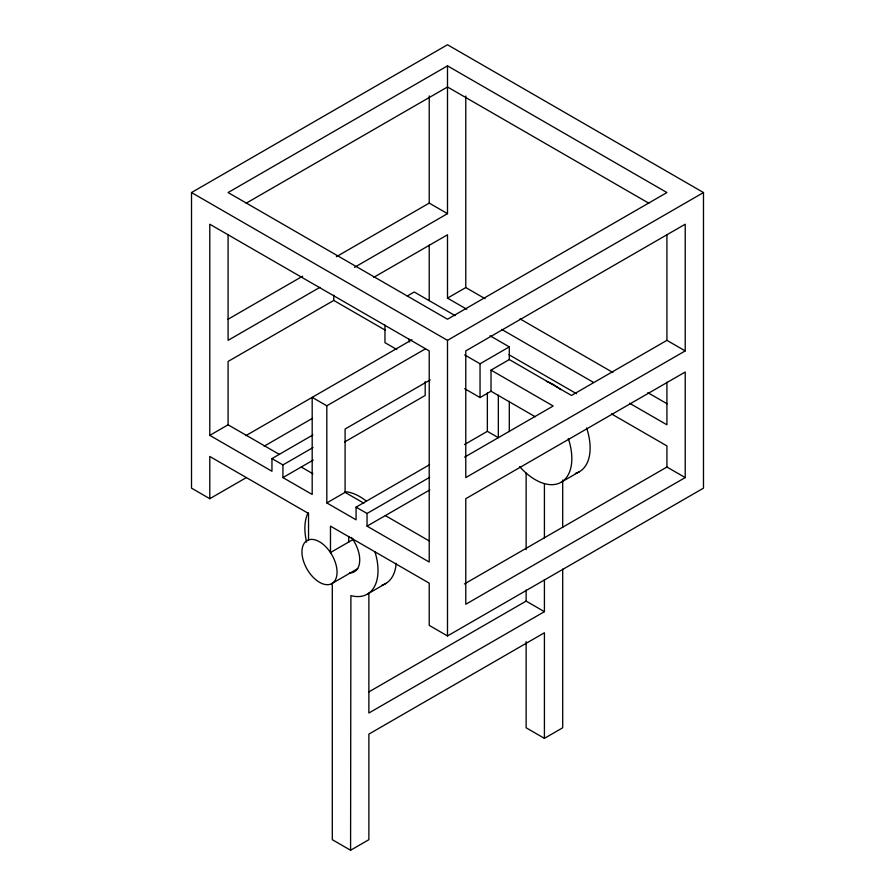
<?xml version="1.0" encoding="UTF-8"?>
<svg xmlns="http://www.w3.org/2000/svg" width="895" height="895" viewBox="0 0 895 895"><rect width="100%" height="100%" fill="white"/><g stroke="black" fill="none" stroke-linecap="round" stroke-linejoin="round"><path stroke-width="1.34" d="M246.013 477.785L209.788 498.705L191.508 488.144L191.508 192.548L447.5 44.75L703.492 192.548L703.492 488.144L447.5 635.942L429.22 625.381L429.22 583.16L330.479 526.148L330.479 552.562L353.38 539.338M447.5 65.861L228.08 192.548L447.5 319.224L666.92 192.548L447.5 65.861L447.5 213.659L354.465 267.37M246.159 203.221L447.5 86.983L648.841 203.221M227.878 319.347L302.622 276.197M336.386 256.697L429.22 203.109L447.5 213.659M319.907 287.329L228.08 340.346L228.08 234.546M385.174 330.121L333.768 300.44L228.08 361.457L228.08 424.801L279.486 454.481M373.797 277.327L447.5 234.781L447.5 298.125L466.787 309.256M407.203 296.044L414.217 291.994L455.141 315.622M429.678 477.315L367.039 513.484L367.039 526.148L429.22 562.038L429.22 350.896L209.788 224.22L209.788 435.362L228.08 424.801M447.5 298.125L465.78 287.563L485.079 298.695M245.957 435.596L411.968 339.742M313.049 447.534L282.932 464.919L282.932 477.583L312.187 494.476L312.187 397.358L326.82 405.793L425.393 348.882M264.249 446.146L312.467 418.301M191.508 192.548L447.5 340.346L703.492 192.548M209.788 435.362L271.957 471.251L271.957 458.587L312.914 434.936M430.226 379.872L345.101 429.018L345.101 492.362L363.829 503.18M282.932 477.583L313.25 460.075M344.553 442.018L425.192 395.456L425.192 381.684M464.662 354.901L480.044 363.784L509.3 346.891L509.3 359.555L571.469 395.456L666.92 340.346L685.212 350.907L685.212 224.22L465.78 350.896L465.78 477.583L685.212 350.907M535.255 416.768L491.019 391.227L491.019 370.116L509.3 359.555M464.662 388.687L480.044 397.559L491.019 391.227M326.82 405.793L326.82 502.923L345.101 492.362M326.82 502.923L356.076 519.816L356.076 507.141L429.544 464.729M464.471 444.558L487.361 431.345L498.336 437.677L498.336 395.221M464.606 457.155L553.188 406.006L491.019 370.116M367.039 526.148L429.868 489.878M331.754 583.629L357.776 568.605M367.722 593.922L386.002 583.361M561.131 482.26L579.412 471.699M464.382 583.965L666.92 467.033L685.212 477.583L685.212 372.018L465.78 498.694L465.78 604.27L685.212 477.583M368.751 691.969L526.126 601.104L544.417 611.665L544.417 579.658M544.417 611.665L368.874 713.013L368.874 593.329M331.396 584.178L332.302 584.972L332.302 839.689L350.583 850.25L368.874 839.689L368.874 734.124L544.417 632.776L544.417 738.341L562.698 727.792L562.698 569.119M520.04 318.889L612.874 372.477M647.835 392.67L667.122 403.802M501.748 329.438L593.385 382.344M629.554 403.22L666.92 424.801L666.92 382.109M490.046 335.77L509.3 346.891M508.986 354.733L576.503 393.71M611.464 413.893L666.92 445.911L666.92 467.033M396.798 349.497L384.962 342.673L384.962 325.098M301.223 467.033L312.926 473.791M385.331 515.587L429.566 541.128M271.957 458.587L282.932 464.919M356.076 507.141L367.039 513.484M544.417 738.341L526.126 727.792L526.126 641.67M348.423 541.509L348.759 542.001L348.759 536.441M308.551 539.875L308.529 513.484L209.788 456.472L209.788 498.705M666.92 234.546L666.92 340.346M562.698 480.033L562.698 527.356M544.417 483.636L544.417 537.906M526.126 473.075L526.126 549.619M526.126 589.973L526.126 601.104M509.3 401.329L509.3 431.625M487.361 392.994L487.361 431.345M480.044 363.784L480.044 397.559M465.78 96L465.78 287.563M447.5 340.346L447.5 635.942M429.22 95.91L429.22 203.109M429.22 245.051L429.22 300.619M350.583 850.25L350.907 595.622A51.72 29.859 60 0 0 375.005 551.958M333.768 295.16L333.768 300.44M568.325 438.505A51.72 29.859 60 0 1 545.883 484.005L544.16 483.568A51.72 29.859 60 0 1 526.383 473.298L524.649 471.754A51.72 29.859 60 0 1 519.637 466.619M351.455 537.481A25.854 14.935 60 0 1 351.008 572.889L350.225 572.968A25.854 14.935 60 0 1 349.43 572.979M586.617 427.944A51.72 29.859 60 0 1 575.34 473.41M546.42 381.382A51.72 29.859 60 0 1 560.684 389.616M306.627 542.18A51.72 29.859 60 0 1 308.137 512.712M396.183 563.324A51.72 29.859 60 0 1 381.986 585.173M345.19 491.679A51.72 29.859 60 0 1 366.29 501.055M409.518 341.946A7.753 4.475 60 0 1 408.758 338.869M330.814 553.076L330.143 552.07A24.825 14.331 60 0 0 311.818 539.383A24.825 14.331 60 0 0 301.951 551.644L301.962 552.64A24.825 14.331 60 0 0 319.705 582.421A24.825 14.331 60 0 0 337.057 572.442L337.046 571.446A24.825 14.331 60 0 0 330.814 553.076"/></g></svg>
